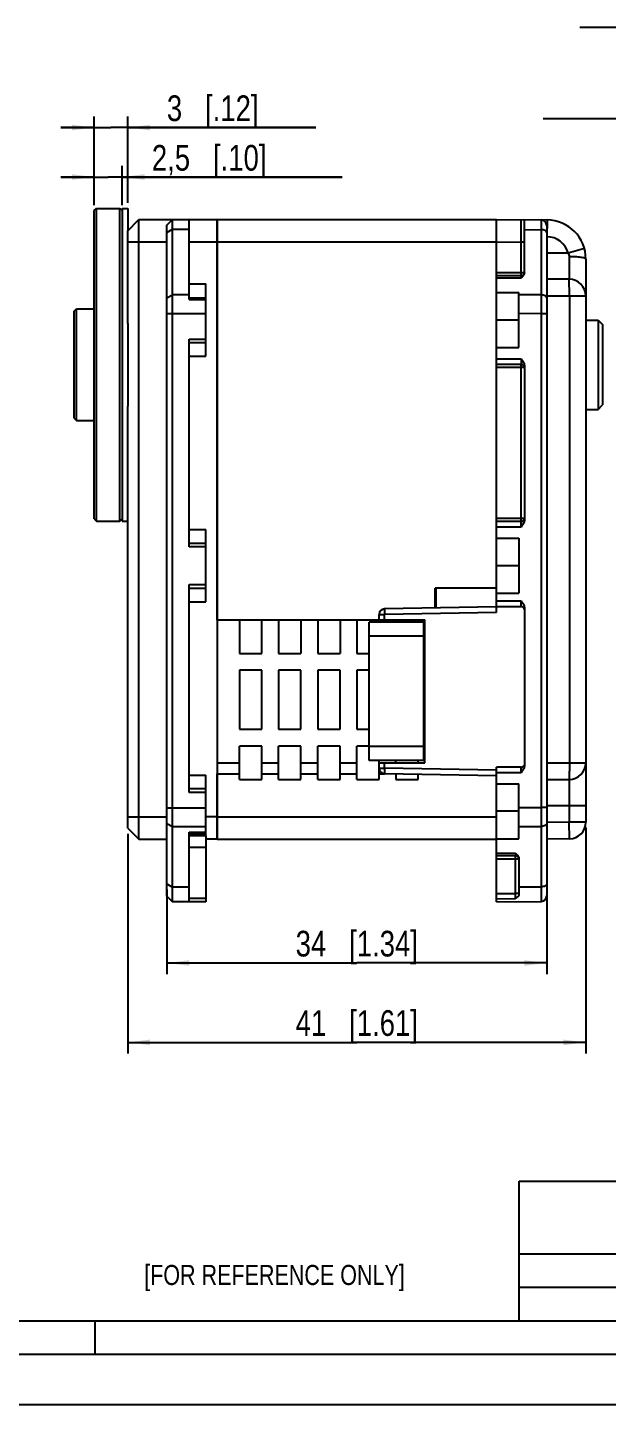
# Model space of a CAD drawing. Header units: millimetres. Extents: x 0 to 297, y 0 to 210.
# Drawn here: x 144.5 to 196.4, y 0 to 123.3 of the extents above; entities that cross this region are included whole.
import ezdxf

# ---------------------------------------------------------------- set-up
doc = ezdxf.new("R2010")
doc.units = ezdxf.units.MM
doc.header["$LTSCALE"] = 16.335
doc.layers.get('0').update_dxf_attribs({"linetype": 'CONTINUOUS'})
for name, color, linetype in [('02___PRT_ALL_AXES', 7, 'CONTINUOUS'), ('7_ALL_FEATURES', 7, 'CONTINUOUS'), ('9_ALL_COMPONENTS', 7, 'CONTINUOUS')]:
    doc.layers.add(name, color=color, linetype=linetype)
doc.styles.get("Standard").update_dxf_attribs({"font": 'txt', "width": 0.8})
doc.dimstyles.new('DIMSTYLE_1', dxfattribs={"dimtxt": 2.3, "dimasz": 2, "dimexe": 1, "dimexo": 0.5, "dimgap": 0.575, "dimtad": 1, "dimdec": 3, "dimdsep": 46, "dimtxsty": 'Standard', "dimblk": '_FILLED', "dimblk1": '_FILLED', "dimblk2": '_FILLED', "dimcen": 0.09, "dimadec": 0, "dimazin": 0, "dimtp": 0.001, "dimtm": 0.001, "dimtfac": 1, "dimtdec": 3, "dimtofl": 0, "dimtmove": 0, "dimatfit": 3, "dimldrblk": '_FILLED', "dimfxl": 0, "dimtolj": 1, "dimarcsym": 0})
doc.dimstyles.new('DIMSTYLE_2', dxfattribs={"dimtxt": 2.3, "dimasz": 2, "dimexe": 1, "dimexo": 0.5, "dimgap": 0.575, "dimtad": 1, "dimdsep": 46, "dimtxsty": 'Standard', "dimblk": '_FILLED', "dimblk1": '_FILLED', "dimblk2": '_FILLED', "dimcen": 0.09, "dimadec": 0, "dimazin": 0, "dimtp": 0.01, "dimtm": 0.01, "dimtfac": 1, "dimtofl": 0, "dimtmove": 0, "dimatfit": 3, "dimldrblk": '_FILLED', "dimfxl": 0, "dimtolj": 1, "dimarcsym": 0})
doc.dimstyles.get("Standard").update_dxf_attribs({"dimtxt": 2.3, "dimasz": 2, "dimexe": 1, "dimexo": 0.5, "dimtad": 1, "dimdsep": 46, "dimtxsty": 'Standard', "dimblk": '_FILLED', "dimblk1": '_FILLED', "dimblk2": '_FILLED', "dimcen": 0.09, "dimadec": 0, "dimazin": 0, "dimtol": 1, "dimtp": 0.005, "dimtm": 0.005, "dimtfac": 1, "dimtofl": 0, "dimtmove": 0, "dimatfit": 3, "dimldrblk": '_FILLED', "dimfxl": 0, "dimtolj": 1, "dimarcsym": 0})

# ---------------------------------------------------------------- blocks, each defined once
blk = doc.blocks.new('_FILLED')
at = {"color": 0, "linetype": 'ByBlock'}
blk.add_solid([(0, 0), (-1, 0.125), (-1, -0.125)], dxfattribs=at)
blk = doc.blocks.new('*D1')
at = {"color": 2, "linetype": 'Continuous'}
for p, q in [((150.46, 109.93), (147.46, 109.93)), ((147.46, 109.93), (151.71, 109.93)), ((150.46, 107.42), (150.46, 110.93)), ((172.64, 109.93), (151.71, 109.93)), ((152.96, 107.42), (152.96, 110.93)), ((152.96, 109.93), (172.64, 109.93))]:
    blk.add_line(p, q, dxfattribs=at)
at = {"color": 2, "linetype": 'Continuous', "xscale": 2, "yscale": 2, "zscale": 2}
blk.add_blockref('_FILLED', (150.46, 109.93), dxfattribs=at)
at = {"color": 2, "linetype": 'Continuous', "xscale": 2, "yscale": 2, "zscale": 2, "rotation": 180}
blk.add_blockref('_FILLED', (152.96, 109.93), dxfattribs=at)
at = {"color": 2, "linetype": 'Continuous', "insert": (155.62, 112.8), "char_height": 2.3, "width": 17.02, "attachment_point": 1, "line_spacing_factor": 0.9}
blk.add_mtext('2,5{\\Ftxt.shx;\\W1.000000;\\H2.300000; }[.10]', dxfattribs=at)
blk = doc.blocks.new('*D3')
at = {"color": 2, "linetype": 'Continuous'}
for p, q in [((150.46, 107.42), (150.46, 115.36)), ((153.46, 107.62), (153.46, 115.36)), ((150.46, 114.36), (147.46, 114.36)), ((147.46, 114.36), (151.96, 114.36)), ((170.3, 114.36), (151.96, 114.36)), ((153.46, 114.36), (170.3, 114.36))]:
    blk.add_line(p, q, dxfattribs=at)
at = {"color": 2, "linetype": 'Continuous', "xscale": 2, "yscale": 2, "zscale": 2}
blk.add_blockref('_FILLED', (150.46, 114.36), dxfattribs=at)
at = {"color": 2, "linetype": 'Continuous', "xscale": 2, "yscale": 2, "zscale": 2, "rotation": 180}
blk.add_blockref('_FILLED', (153.46, 114.36), dxfattribs=at)
at = {"color": 2, "linetype": 'Continuous', "insert": (156.96, 117.24), "char_height": 2.3, "width": 13.34, "attachment_point": 1, "line_spacing_factor": 0.9}
blk.add_mtext('3{\\Ftxt.shx;\\W1.000000;\\H2.300000; }[.12]', dxfattribs=at)
blk = doc.blocks.new('*D10')
at = {"color": 2, "linetype": 'Continuous'}
for p, q in [((156.96, 46.12), (156.96, 38.54)), ((190.96, 46.13), (190.96, 38.54)), ((156.96, 39.54), (173.96, 39.54)), ((190.96, 39.54), (173.96, 39.54))]:
    blk.add_line(p, q, dxfattribs=at)
at = {"color": 2, "linetype": 'Continuous', "xscale": 2, "yscale": 2, "zscale": 2, "rotation": 180}
blk.add_blockref('_FILLED', (156.96, 39.54), dxfattribs=at)
at = {"color": 2, "linetype": 'Continuous', "xscale": 2, "yscale": 2, "zscale": 2}
blk.add_blockref('_FILLED', (190.96, 39.54), dxfattribs=at)
at = {"color": 2, "linetype": 'Continuous', "insert": (173.96, 42.42), "char_height": 2.3, "width": 17.02, "attachment_point": 2, "line_spacing_factor": 0.9}
blk.add_mtext('34{\\Ftxt.shx;\\W1.000000;\\H2.300000; }[1.34]', dxfattribs=at)
blk = doc.blocks.new('*D11')
at = {"color": 2, "linetype": 'Continuous'}
for p, q in [((153.46, 51.12), (153.46, 31.43)), ((194.46, 51.66), (194.46, 31.43)), ((153.46, 32.43), (173.96, 32.43)), ((194.46, 32.43), (173.96, 32.43))]:
    blk.add_line(p, q, dxfattribs=at)
at = {"color": 2, "linetype": 'Continuous', "xscale": 2, "yscale": 2, "zscale": 2, "rotation": 180}
blk.add_blockref('_FILLED', (153.46, 32.43), dxfattribs=at)
at = {"color": 2, "linetype": 'Continuous', "xscale": 2, "yscale": 2, "zscale": 2}
blk.add_blockref('_FILLED', (194.46, 32.43), dxfattribs=at)
at = {"color": 2, "linetype": 'Continuous', "insert": (173.96, 35.31), "char_height": 2.3, "width": 17.02, "attachment_point": 2, "line_spacing_factor": 0.9}
blk.add_mtext('41{\\Ftxt.shx;\\W1.000000;\\H2.300000; }[1.61]', dxfattribs=at)
blk = doc.blocks.new('*T14')
at = {"color": 0, "linetype": 'ByBlock', "lineweight": -2}
for p, q in [((0, 12.5), (101.5, 12.5)), ((0, 0), (0, 12.5)), ((42, 0), (42, 12.5)), ((55, 0), (55, 12.5)), ((64.5, 0), (64.5, 12.5)), ((73.5, 0), (73.5, 12.5)), ((82.5, 0), (82.5, 12.5)), ((101.5, 0), (101.5, 12.5)), ((42, 8), (101.5, 8)), ((91.5, 0), (91.5, 8)), ((0, 6), (42, 6)), ((24, 0), (24, 6)), ((0, 3), (24, 3)), ((0, 0), (101.5, 0))]:
    blk.add_line(p, q, dxfattribs=at)
at = {"color": 7, "linetype": 'Continuous', "char_height": 1.8, "attachment_point": 5}
for s, insert, width in [('Material', (48.5, 10.25), 12.88), ('Scale', (59.75, 10.25), 9.38), ('Unit', (69, 10.25), 8.88), ('Sheet', (78, 10.25), 8.88)]:
    blk.add_mtext(s, dxfattribs=dict(at, insert=insert, width=width))
at = {"color": 0, "linetype": 'Continuous', "insert": (21, 9.25), "char_height": 1.8, "width": 41.88, "attachment_point": 5, "line_spacing_factor": 0.9}
blk.add_mtext('MX-64AT/AR', dxfattribs=at)
at = {"color": 7, "linetype": 'Continuous', "attachment_point": 5, "line_spacing_factor": 0.9}
for s, insert, char_height, width in [('1 of 3', (78, 4), 1.8, 8.88), ('A4', (87, 4), 4, 8.88), ('10/05/2016', (33, 3), 1.8, 17.88), ('Nonescale', (59.75, 4), 1.2, 9.38), ('mm', (69, 4), 1.8, 8.88)]:
    blk.add_mtext(s, dxfattribs=dict(at, insert=insert, char_height=char_height, width=width))

msp = doc.modelspace()

# ---------------------------------------------------------------- linework, layer by layer
at = {"color": 7, "linetype": 'Continuous'}
for p, q in [((180.0616, 70.071), (175.0616, 70.071)), ((175.0616, 57.671), (175.0616, 70.071)), ((179.9616, 57.671), (179.9616, 70.071)), ((180.0616, 69.371), (179.9616, 69.371)), ((179.9616, 68.821), (175.0616, 68.821)), ((180.0616, 68.121), (179.9616, 68.121)), ((180.0616, 59.621), (179.9616, 59.621)), ((179.9616, 58.921), (175.0616, 58.921)), ((180.0616, 58.371), (179.9616, 58.371)), ((180.0616, 57.671), (175.0616, 57.671)), ((150.5, 7.5), (150.5, 4.5)), ((8, 4.5), (293, 4.5)), ((0, 0), (297, 0))]:
    msp.add_line(p, q, dxfattribs=at)
at = {"color": 1, "linetype": 'Continuous'}
msp.add_line((16, 7.5), (290, 7.5), dxfattribs=at)
at = {"layer": '02___PRT_ALL_AXES', "color": 7, "linetype": 'Continuous'}
for p, q in [((150.6616, 107.121), (152.7616, 107.121)), ((152.9616, 107.121), (152.9616, 79.121)), ((152.9616, 107.121), (153.4616, 107.121)), ((153.4616, 107.121), (153.4616, 105.121)), ((148.8616, 98.121), (150.4616, 98.121)), ((153.4616, 96.8232), (153.4616, 89.4187)), ((148.8616, 88.121), (150.4616, 88.121)), ((150.6616, 79.121), (152.7616, 79.121)), ((152.9616, 79.121), (153.4616, 79.121))]:
    msp.add_line(p, q, dxfattribs=at)
at = {"layer": '7_ALL_FEATURES', "color": 7, "linetype": 'Continuous'}
for p, q in [((150.4616, 106.921), (150.6616, 107.121)), ((150.4616, 79.321), (150.4616, 106.921)), ((150.6616, 79.121), (150.6616, 107.121)), ((152.7616, 79.121), (152.7616, 107.121)), ((152.7616, 107.121), (152.9616, 106.921)), ((153.4616, 105.121), (154.4616, 106.121)), ((154.4616, 50.621), (154.4616, 106.121)), ((154.4616, 106.121), (161.4616, 106.121)), ((156.9616, 105.621), (157.4616, 106.121)), ((157.4616, 45.021), (157.4616, 106.121)), ((158.9616, 98.9458), (158.9616, 106.121)), ((161.4616, 106.121), (161.4616, 50.621)), ((153.4616, 96.8232), (153.4616, 105.121)), ((156.9616, 45.521), (156.9616, 105.621)), ((160.4616, 93.871), (160.4616, 100.371)), ((158.9616, 99.121), (160.4616, 99.121)), ((148.6616, 97.921), (148.8616, 98.121)), ((148.6616, 88.321), (148.6616, 97.921)), ((148.8616, 88.121), (148.8616, 98.121)), ((158.9616, 76.821), (158.9616, 95.421)), ((158.9616, 95.121), (160.4616, 95.121)), ((153.4616, 51.621), (153.4616, 89.4187)), ((148.6616, 88.321), (148.8616, 88.121)), ((150.4616, 79.321), (150.6616, 79.121)), ((152.7616, 79.121), (152.9616, 79.321)), ((160.4616, 71.871), (160.4616, 78.371)), ((160.4616, 77.121), (158.9616, 77.121)), ((158.9616, 54.821), (158.9616, 73.421)), ((158.9616, 73.121), (160.4616, 73.121)), ((160.4616, 50.9543), (160.4616, 56.371)), ((160.4616, 55.121), (158.9616, 55.121)), ((153.4616, 51.621), (154.4616, 50.621)), ((154.4616, 50.621), (156.9616, 50.621)), ((158.9616, 45.021), (158.9616, 51.2523)), ((158.9616, 51.121), (160.4616, 51.121)), ((160.4616, 50.9357), (160.4616, 45.021)), ((161.4616, 50.621), (160.4616, 50.621)), ((156.9616, 45.521), (157.4616, 45.021)), ((160.4616, 45.021), (157.4616, 45.021))]:
    msp.add_line(p, q, dxfattribs=at)
at = {"layer": '7_ALL_FEATURES', "color": 9, "linetype": 'Continuous'}
for p, q in [((156.9616, 104.9644), (157.4616, 105.2456)), ((157.4616, 105.2456), (158.9616, 105.2456)), ((153.4616, 104.121), (156.9616, 104.121)), ((158.9616, 104.121), (161.4616, 104.121)), ((158.9616, 100.371), (160.4616, 100.371)), ((156.9616, 99.1034), (157.4616, 99.3845)), ((158.9616, 99.3845), (157.4616, 99.3845)), ((158.9616, 98.9458), (160.4616, 98.9458)), ((156.9616, 97.6976), (160.4616, 97.6976)), ((158.9616, 95.421), (160.4616, 95.421)), ((158.9616, 93.871), (160.4616, 93.871)), ((158.9616, 78.371), (160.4616, 78.371)), ((160.4616, 76.821), (158.9616, 76.821)), ((158.9616, 73.421), (160.4616, 73.421)), ((158.9616, 71.871), (160.4616, 71.871)), ((158.9616, 56.371), (160.4616, 56.371)), ((160.4616, 54.821), (158.9616, 54.821)), ((156.9616, 53.4443), (160.4616, 53.4443)), ((153.4616, 52.621), (156.9616, 52.621)), ((156.9616, 52.0386), (157.4616, 51.7574)), ((161.4616, 52.621), (160.4616, 52.621)), ((157.4616, 51.7574), (160.4616, 51.7574)), ((158.9616, 51.2523), (160.4616, 51.2523)), ((158.9616, 50.9543), (160.4616, 50.9543)), ((160.4616, 50.9357), (158.9616, 50.9357)), ((160.4616, 49.8824), (158.9616, 49.8824)), ((156.9616, 46.6152), (157.4616, 46.334)), ((158.9616, 46.334), (157.4616, 46.334)), ((160.4616, 45.321), (158.9616, 45.321))]:
    msp.add_line(p, q, dxfattribs=at)
at = {"layer": '9_ALL_COMPONENTS', "color": 7, "linetype": 'Continuous'}
for p, q in [((161.4616, 70.271), (161.4616, 106.121)), ((161.4616, 106.121), (186.4616, 106.121)), ((186.4616, 70.9274), (186.4616, 106.121)), ((186.4616, 106.121), (190.9922, 106.0814)), ((188.9616, 101.3788), (188.9616, 106.0992)), ((190.9616, 105.586), (190.9616, 45.5559)), ((194.4616, 102.5816), (194.4616, 52.1561)), ((188.6616, 101.081), (186.4616, 101.081)), ((192.9616, 100.771), (190.9616, 100.771)), ((186.4616, 99.581), (188.4616, 99.581)), ((188.4616, 94.661), (188.4616, 99.581)), ((188.4616, 97.121), (186.4616, 97.121)), ((194.4616, 97.121), (195.5616, 97.121)), ((195.5616, 97.121), (195.5616, 89.121)), ((195.5616, 97.121), (195.9616, 96.721)), ((195.9616, 96.721), (195.9616, 89.521)), ((186.4616, 94.661), (188.4616, 94.661)), ((186.4616, 93.161), (188.6616, 93.161)), ((188.9616, 93.0344), (188.9616, 79.2076)), ((194.4616, 89.121), (195.5616, 89.121)), ((195.5616, 89.121), (195.9616, 89.521)), ((188.6616, 79.081), (186.4616, 79.081)), ((186.4616, 77.581), (188.4616, 77.581)), ((188.4616, 77.581), (188.4616, 72.661)), ((188.4616, 75.121), (186.4616, 75.121)), ((186.4616, 73.121), (180.9616, 73.121)), ((180.9616, 71.3313), (180.9616, 73.121)), ((181.0616, 71.3331), (181.0616, 73.121)), ((186.4616, 72.661), (188.4616, 72.661)), ((175.9616, 70.071), (175.9616, 70.7527)), ((186.4616, 71.4273), (176.4529, 71.2526)), ((186.4616, 71.471), (188.6616, 71.471)), ((188.9616, 71.3444), (188.9616, 57.2076)), ((161.4616, 70.271), (180.0616, 70.271)), ((163.4616, 70.271), (163.4616, 67.271)), ((165.4616, 67.271), (165.4616, 70.271)), ((166.9616, 70.271), (166.9616, 67.271)), ((168.9616, 70.271), (168.9616, 67.271)), ((170.4616, 70.271), (170.4616, 67.271)), ((172.4616, 70.271), (172.4616, 67.271)), ((173.9616, 70.271), (173.9616, 67.271)), ((177.4616, 70.271), (177.4616, 70.071)), ((179.4616, 70.071), (179.4616, 70.271)), ((180.0616, 57.471), (180.0616, 70.271)), ((163.4616, 67.271), (165.4616, 67.271)), ((166.9616, 67.271), (168.9616, 67.271)), ((170.4616, 67.271), (172.4616, 67.271)), ((173.9616, 67.271), (175.0616, 67.271)), ((165.4616, 65.771), (163.4616, 65.771)), ((163.4616, 65.771), (163.4616, 60.471)), ((165.4616, 60.471), (165.4616, 65.771)), ((168.9616, 65.771), (166.9616, 65.771)), ((166.9616, 65.771), (166.9616, 60.471)), ((168.9616, 60.471), (168.9616, 65.771)), ((172.4616, 65.771), (170.4616, 65.771)), ((170.4616, 65.771), (170.4616, 60.471)), ((172.4616, 60.471), (172.4616, 65.771)), ((175.0616, 65.771), (173.9616, 65.771)), ((173.9616, 65.771), (173.9616, 60.471)), ((163.4616, 60.471), (165.4616, 60.471)), ((166.9616, 60.471), (168.9616, 60.471)), ((170.4616, 60.471), (172.4616, 60.471)), ((173.9616, 60.471), (175.0616, 60.471)), ((165.4616, 58.971), (163.4616, 58.971)), ((163.4616, 55.971), (163.4616, 58.971)), ((165.4616, 55.971), (165.4616, 58.971)), ((168.9616, 58.971), (166.9616, 58.971)), ((166.9616, 55.971), (166.9616, 58.971)), ((168.9616, 55.971), (168.9616, 58.971)), ((172.4616, 58.971), (170.4616, 58.971)), ((170.4616, 55.971), (170.4616, 58.971)), ((172.4616, 55.971), (172.4616, 58.971)), ((175.0616, 58.971), (173.9616, 58.971)), ((173.9616, 55.971), (173.9616, 58.971)), ((161.4616, 57.471), (163.4616, 57.471)), ((165.4616, 57.471), (166.9616, 57.471)), ((168.9616, 57.471), (170.4616, 57.471)), ((172.4616, 57.471), (173.9616, 57.471)), ((175.9616, 55.971), (175.9616, 57.671)), ((175.9616, 57.471), (180.0616, 57.471)), ((177.4616, 57.471), (177.4616, 57.671)), ((179.4616, 57.471), (179.4616, 57.671)), ((188.6616, 57.081), (186.4616, 57.081)), ((186.4616, 45.0214), (186.4616, 57.081)), ((161.4616, 56.471), (163.4616, 56.471)), ((161.4616, 50.621), (161.4616, 56.471)), ((163.4616, 55.971), (165.4616, 55.971)), ((165.4616, 56.471), (166.9616, 56.471)), ((166.9616, 55.971), (168.9616, 55.971)), ((168.9616, 56.471), (170.4616, 56.471)), ((170.4616, 55.971), (172.4616, 55.971)), ((172.4616, 56.471), (173.9616, 56.471)), ((173.9616, 55.971), (175.9616, 55.971)), ((175.9616, 56.471), (176.4529, 56.471)), ((186.4616, 56.3146), (176.4529, 56.4893)), ((177.4616, 56.471), (177.4616, 55.971)), ((177.4616, 55.971), (179.4616, 55.971)), ((179.4616, 55.971), (179.4616, 56.4368)), ((186.4616, 55.581), (188.4616, 55.581)), ((188.4616, 50.661), (188.4616, 55.581)), ((190.9616, 55.971), (192.9616, 55.971)), ((188.4616, 53.121), (186.4616, 53.121)), ((161.4616, 50.621), (186.4616, 50.621)), ((186.4616, 50.661), (188.4616, 50.661)), ((192.9878, 50.6563), (190.9616, 50.621)), ((186.4616, 49.161), (188.1616, 49.161)), ((188.4616, 48.8632), (188.4616, 45.6757)), ((186.4616, 45.021), (190.466, 45.0559)), ((186.4616, 45.0214), (188.4616, 45.0388)), ((188.4616, 45.0388), (188.4616, 45.0384))]:
    msp.add_line(p, q, dxfattribs=at)
at = {"layer": '9_ALL_COMPONENTS', "color": 9, "linetype": 'Continuous'}
for p, q in [((188.6616, 104.1016), (188.659, 106.1018)), ((190.466, 106.086), (190.466, 105.2107)), ((190.9922, 106.0814), (190.9791, 104.5815)), ((188.9616, 105.2238), (190.466, 105.2107)), ((190.466, 105.2107), (190.466, 99.3737)), ((161.4616, 104.121), (186.4616, 104.121)), ((186.4616, 104.1209), (188.6616, 104.1016)), ((188.9616, 104.1017), (188.6616, 104.1017)), ((188.6616, 101.081), (188.6616, 104.1016)), ((190.9616, 104.5816), (190.9791, 104.5815)), ((192.8875, 103.121), (190.9616, 103.121)), ((194.3319, 103.5255), (192.8875, 103.121)), ((192.9616, 102.7917), (192.9616, 100.771)), ((186.4616, 101.381), (188.9616, 101.381)), ((188.6592, 100.8623), (186.4616, 100.8621)), ((190.466, 99.3737), (188.4616, 99.3791)), ((194.4616, 99.271), (190.9616, 99.271)), ((192.9878, 99.271), (192.9878, 57.471)), ((190.466, 97.6869), (188.4616, 97.6923)), ((190.466, 97.6869), (190.466, 53.4551)), ((190.9616, 97.6869), (190.466, 97.6869)), ((186.4616, 93.661), (188.6592, 93.6608)), ((188.9616, 92.861), (186.4616, 92.861)), ((188.6616, 79.081), (188.6616, 93.161)), ((186.4616, 79.381), (188.9616, 79.381)), ((188.6592, 78.5812), (186.4616, 78.581)), ((186.4616, 71.971), (188.6592, 71.9707)), ((175.9616, 70.7527), (176.4529, 70.7527)), ((186.4616, 70.9274), (176.4529, 70.7527)), ((176.4529, 70.271), (176.4529, 70.7527)), ((175.9616, 56.9892), (176.4529, 56.9892)), ((176.4529, 56.9892), (176.4529, 57.471)), ((186.4616, 56.8145), (176.4529, 56.9892)), ((190.9616, 57.471), (194.4616, 57.471)), ((188.6592, 56.5812), (186.4616, 56.581)), ((192.9616, 55.971), (192.9616, 52.1561)), ((188.4616, 53.4497), (190.466, 53.4551)), ((190.9616, 53.4551), (190.466, 53.4551)), ((194.4616, 53.621), (190.9616, 53.621)), ((161.4616, 52.621), (186.4616, 52.621)), ((192.9616, 52.1561), (190.9616, 52.1212)), ((194.4616, 52.1561), (192.9616, 52.1561)), ((192.9878, 50.6563), (192.9616, 52.1561)), ((188.4616, 51.7628), (190.466, 51.7682)), ((190.466, 51.7682), (190.466, 45.0559)), ((186.4616, 49.3798), (188.1592, 49.3797)), ((186.4616, 48.861), (188.4616, 48.861)), ((188.1616, 45.7675), (188.1616, 49.161)), ((186.4616, 45.7512), (188.1616, 45.7675)), ((188.159, 45.3143), (188.1616, 45.7675)), ((188.4616, 45.7676), (188.1616, 45.7676)), ((188.4616, 46.3439), (190.466, 46.3537)), ((186.4616, 45.2972), (188.1593, 45.3143))]:
    msp.add_line(p, q, dxfattribs=at)
at = {"layer": '9_ALL_COMPONENTS', "color": 7, "linetype": 'Continuous'}
for centre, radius, start, end in [((190.4616, 105.586), 0.5, 0.000624, 89.500005), ((190.9616, 102.5816), 3.5, 0, 89.5), ((188.6616, 101.381), 0.3, 270, 360), ((192.9616, 99.271), 1.5, 0, 90), ((188.6616, 92.861), 0.3, 11.25, 90), ((188.6616, 79.381), 0.3, 270, 360), ((176.4616, 70.7527), 0.5, 91, 180), ((188.6616, 71.171), 0.3, 0.000683, 90), ((176.4616, 56.9892), 0.5, 180, 269), ((188.6616, 57.381), 0.3, 270, 326.25), ((192.9616, 57.471), 1.5, 270, 360), ((192.9616, 52.1561), 1.5, 271, 360), ((188.1616, 48.861), 0.3, 0, 90), ((190.4616, 45.5559), 0.5, 270.5, 360)]:
    msp.add_arc(centre, radius, start, end, dxfattribs=at)
at = {"layer": '9_ALL_COMPONENTS', "color": 9, "linetype": 'Continuous'}
msp.add_arc((190.9616, 102.5816), 2, 15.64654, 89.5, dxfattribs=at)
for points, knots in [([(190.9616, 104.9295), (190.9616, 104.948), (190.9545, 104.9865), (190.9248, 105.0402), (190.8777, 105.0886), (190.7907, 105.1474), (190.6511, 105.197), (190.5298, 105.2104), (190.466, 105.2107)], [0, 0, 0, 0, 0.08920931, 0.18546555, 0.29300854, 0.41367479, 0.6912417, 1, 1, 1, 1]), ([(192.8875, 103.121), (192.9112, 103.0694), (192.9486, 102.9617), (192.9616, 102.8482), (192.9616, 102.7917)], [0, 0, 0, 0, 0.50133842, 1, 1, 1, 1]), ([(194.4616, 102.5816), (194.4616, 102.5983), (194.4353, 102.6236), (194.394, 102.6448), (194.3436, 102.6642), (194.2808, 102.6823), (194.1726, 102.7072), (193.9239, 102.7475), (193.5074, 102.7824), (193.1531, 102.7917), (192.9616, 102.7917)], [0, 0, 0, 0, 0.03253936, 0.05914319, 0.09373827, 0.13637097, 0.18682279, 0.30974016, 0.62705526, 1, 1, 1, 1]), ([(188.659, 100.8623), (188.6591, 100.8784), (188.6592, 100.9088), (188.6595, 100.9518), (188.6598, 100.9893), (188.6601, 101.0208), (188.6604, 101.043), (188.6607, 101.0574), (188.6608, 101.0657), (188.6611, 101.0719), (188.661, 101.0769), (188.6616, 101.079), (188.6613, 101.081), (188.6616, 101.081)], [0, 0, 0, 0, 0.21968347, 0.41742691, 0.58984389, 0.73448561, 0.84925473, 0.89492127, 0.93252421, 0.96189767, 0.98296331, 0.99566825, 1, 1, 1, 1]), ([(192.9878, 99.271), (192.9878, 99.3685), (192.9875, 99.5598), (192.986, 99.8376), (192.984, 100.0573), (192.982, 100.2195), (192.9803, 100.3282), (192.9784, 100.4268), (192.9763, 100.5142), (192.9742, 100.5896), (192.9719, 100.6523), (192.9699, 100.6964), (192.9681, 100.7248), (192.9669, 100.741), (192.9657, 100.7534), (192.9644, 100.7629), (192.9634, 100.7676), (192.9624, 100.771), (192.9616, 100.771)], [0, 0, 0, 0, 0.19489598, 0.38245463, 0.55519272, 0.63396886, 0.7066555, 0.77252043, 0.83095871, 0.88139888, 0.92334809, 0.95643573, 0.96954532, 0.98031838, 0.98874143, 0.99480655, 0.99852037, 1, 1, 1, 1]), ([(190.466, 99.3737), (190.4661, 99.2445), (190.4663, 98.6822), (190.4662, 98.1199), (190.466, 97.6869)], [0, 0, 0, 0, 0.22982852, 1, 1, 1, 1]), ([(190.9616, 99.0926), (190.9616, 99.111), (190.9545, 99.1496), (190.9248, 99.2032), (190.8777, 99.2517), (190.7907, 99.3104), (190.6511, 99.3601), (190.5298, 99.3734), (190.466, 99.3737)], [0, 0, 0, 0, 0.08920927, 0.18546546, 0.29300842, 0.41367466, 0.69124162, 1, 1, 1, 1]), ([(188.659, 93.6608), (188.659, 93.6283), (188.659, 93.5645), (188.6592, 93.472), (188.6594, 93.3867), (188.6597, 93.3216), (188.66, 93.2757), (188.6602, 93.2466), (188.6604, 93.2214), (188.6606, 93.2005), (188.6609, 93.1841), (188.661, 93.1731), (188.6613, 93.1669), (188.6612, 93.1636), (188.6616, 93.1623), (188.6614, 93.161), (188.6616, 93.161)], [0, 0, 0, 0, 0.19501796, 0.38268051, 0.55550255, 0.70702664, 0.77291437, 0.83136879, 0.8818163, 0.92376395, 0.95684325, 0.9807073, 0.9891091, 0.99513375, 0.99876531, 1, 1, 1, 1]), ([(188.659, 78.5812), (188.659, 78.6137), (188.659, 78.6775), (188.6592, 78.7701), (188.6594, 78.8554), (188.6597, 78.9204), (188.66, 78.9663), (188.6602, 78.9954), (188.6604, 79.0206), (188.6606, 79.0415), (188.6609, 79.0579), (188.661, 79.0689), (188.6613, 79.0751), (188.6612, 79.0783), (188.6616, 79.0797), (188.6614, 79.081), (188.6616, 79.081)], [0, 0, 0, 0, 0.1950587, 0.38275342, 0.55559751, 0.70713111, 0.77301748, 0.83146774, 0.88190971, 0.92384933, 0.95691166, 0.98074477, 0.98912965, 0.99514041, 0.99876414, 1, 1, 1, 1]), ([(188.6616, 71.471), (188.6614, 71.471), (188.6616, 71.4722), (188.6612, 71.4736), (188.6613, 71.4769), (188.661, 71.4831), (188.6609, 71.4941), (188.6606, 71.5105), (188.6604, 71.5314), (188.6602, 71.5565), (188.66, 71.5856), (188.6597, 71.6316), (188.6594, 71.6966), (188.6592, 71.7819), (188.659, 71.8745), (188.659, 71.9382), (188.659, 71.9707)], [0, 0, 0, 0, 0.00123573, 0.00485968, 0.01087093, 0.01925649, 0.04309116, 0.07615442, 0.11809463, 0.16853732, 0.22698819, 0.29287485, 0.44440772, 0.6172506, 0.80494393, 1, 1, 1, 1]), ([(176.4529, 71.2526), (176.452, 71.2526), (176.4522, 71.2477), (176.4509, 71.242), (176.4508, 71.2292), (176.4501, 71.2132), (176.4498, 71.1921), (176.4495, 71.167), (176.4493, 71.1378), (176.4492, 71.0919), (176.4495, 71.0269), (176.4502, 70.9415), (176.4513, 70.8489), (176.4523, 70.7851), (176.4529, 70.7527)], [0, 0, 0, 0, 0.00513558, 0.0196489, 0.04350893, 0.07655664, 0.11855828, 0.1690366, 0.22745272, 0.29326697, 0.44465623, 0.61751697, 0.80541152, 1, 1, 1, 1]), ([(176.4529, 56.9892), (176.4523, 56.9568), (176.4513, 56.893), (176.4502, 56.8005), (176.4495, 56.7151), (176.4492, 56.6501), (176.4493, 56.6041), (176.4495, 56.575), (176.4498, 56.5499), (176.4501, 56.5288), (176.4508, 56.5127), (176.4509, 56.4999), (176.4522, 56.4943), (176.452, 56.4893), (176.4529, 56.4893)], [0, 0, 0, 0, 0.19458848, 0.38248303, 0.55534377, 0.70673303, 0.77254728, 0.8309634, 0.88144172, 0.92344336, 0.95649107, 0.9803511, 0.99486442, 1, 1, 1, 1]), ([(188.659, 56.5812), (188.659, 56.6137), (188.659, 56.6775), (188.6592, 56.7701), (188.6594, 56.8554), (188.6597, 56.9204), (188.66, 56.9663), (188.6602, 56.9954), (188.6604, 57.0206), (188.6606, 57.0415), (188.6609, 57.0579), (188.661, 57.0689), (188.6613, 57.0751), (188.6612, 57.0783), (188.6616, 57.0797), (188.6614, 57.081), (188.6616, 57.081)], [0, 0, 0, 0, 0.1950587, 0.38275342, 0.55559751, 0.70713111, 0.77301748, 0.83146774, 0.88190971, 0.92384933, 0.95691166, 0.98074477, 0.98912965, 0.99514041, 0.99876414, 1, 1, 1, 1]), ([(192.9878, 57.471), (192.9878, 57.3735), (192.9875, 57.1821), (192.986, 56.9043), (192.984, 56.6847), (192.982, 56.5225), (192.9803, 56.4137), (192.9784, 56.3152), (192.9763, 56.2278), (192.9742, 56.1523), (192.9719, 56.0896), (192.9699, 56.0455), (192.9681, 56.0171), (192.9669, 56.0009), (192.9657, 55.9885), (192.9644, 55.9791), (192.9634, 55.9743), (192.9624, 55.971), (192.9616, 55.971)], [0, 0, 0, 0, 0.19488984, 0.38244353, 0.55518536, 0.6339628, 0.70665003, 0.77251579, 0.83095544, 0.88139649, 0.92334658, 0.95643495, 0.9695447, 0.9803179, 0.98874112, 0.9948064, 0.99852034, 1, 1, 1, 1]), ([(190.466, 53.4551), (190.4661, 53.3064), (190.4662, 52.7441), (190.4662, 52.1818), (190.466, 51.7682)], [0, 0, 0, 0, 0.26447141, 1, 1, 1, 1]), ([(190.9616, 52.0493), (190.9616, 52.0309), (190.9545, 51.9924), (190.9248, 51.9387), (190.8777, 51.8902), (190.7907, 51.8315), (190.6511, 51.7819), (190.5298, 51.7685), (190.466, 51.7682)], [0, 0, 0, 0, 0.08920931, 0.18546555, 0.29300854, 0.41367479, 0.6912417, 1, 1, 1, 1]), ([(188.159, 49.3797), (188.1591, 49.3636), (188.1592, 49.3332), (188.1595, 49.2902), (188.1598, 49.2527), (188.1601, 49.2212), (188.1604, 49.199), (188.1607, 49.1846), (188.1608, 49.1763), (188.1611, 49.17), (188.161, 49.165), (188.1616, 49.1629), (188.1613, 49.161), (188.1616, 49.161)], [0, 0, 0, 0, 0.21962381, 0.41733604, 0.58973297, 0.73436132, 0.84912797, 0.89480472, 0.93243059, 0.96183987, 0.98294241, 0.99567123, 1, 1, 1, 1]), ([(190.9616, 46.6348), (190.9616, 46.6164), (190.9545, 46.5779), (190.9248, 46.5242), (190.8777, 46.4757), (190.7907, 46.417), (190.6511, 46.3674), (190.5298, 46.354), (190.466, 46.3537)], [0, 0, 0, 0, 0.08920931, 0.18546554, 0.29300854, 0.41367479, 0.6912417, 1, 1, 1, 1])]:
    msp.add_open_spline(points, degree=3, knots=knots, dxfattribs=at)
at = {"layer": '9_ALL_COMPONENTS', "color": 7, "linetype": 'Continuous'}
for points, knots in [([(188.9616, 101.3788), (188.9616, 101.3214), (188.9308, 101.2045), (188.867, 101.1057), (188.8312, 101.0582)], [0, 0, 0, 0, 0.49088827, 1, 1, 1, 1]), ([(188.8312, 101.0582), (188.8182, 101.041), (188.7638, 100.9732), (188.704, 100.91), (188.6592, 100.8623)], [0, 0, 0, 0, 0.24803413, 1, 1, 1, 1]), ([(188.6592, 93.6608), (188.6953, 93.6142), (188.7677, 93.5209), (188.8658, 93.3732), (188.9401, 93.2116), (188.9616, 93.0933), (188.9616, 93.0344)], [0, 0, 0, 0, 0.25004581, 0.50012541, 0.75010475, 1, 1, 1, 1]), ([(188.9616, 79.2076), (188.9616, 79.1486), (188.9401, 79.0304), (188.841, 78.815), (188.7314, 78.6745), (188.6592, 78.5812)], [0, 0, 0, 0, 0.24994274, 0.50003644, 1, 1, 1, 1]), ([(188.6592, 71.9707), (188.7314, 71.8775), (188.841, 71.7369), (188.9401, 71.5215), (188.9616, 71.4033), (188.9616, 71.3444)], [0, 0, 0, 0, 0.50016343, 0.75021633, 1, 1, 1, 1]), ([(188.9616, 57.2076), (188.9616, 57.1486), (188.9401, 57.0304), (188.841, 56.815), (188.7314, 56.6745), (188.6592, 56.5812)], [0, 0, 0, 0, 0.24993641, 0.50003046, 1, 1, 1, 1]), ([(188.1592, 49.3797), (188.1741, 49.3638), (188.2336, 49.3007), (188.2916, 49.236), (188.3307, 49.1843)], [0, 0, 0, 0, 0.25152101, 1, 1, 1, 1]), ([(188.3307, 49.1843), (188.3667, 49.1367), (188.4307, 49.0378), (188.4616, 48.9206), (188.4616, 48.8632)], [0, 0, 0, 0, 0.50911869, 1, 1, 1, 1]), ([(188.4616, 45.6757), (188.4616, 45.6372), (188.4403, 45.5584), (188.3654, 45.462), (188.2683, 45.3824), (188.1962, 45.3366), (188.1593, 45.3143)], [0, 0, 0, 0, 0.23504576, 0.47854971, 0.7362566, 1, 1, 1, 1])]:
    msp.add_open_spline(points, degree=3, knots=knots, dxfattribs=at)

# ---------------------------------------------------------------- block references
msp.add_blockref('*T14', (188.5, 7.5))

# ---------------------------------------------------------------- texts
at = {"color": 7, "linetype": 'Continuous', "insert": (154.9321, 12.4995), "char_height": 1.8, "width": 28.8, "attachment_point": 1, "line_spacing_factor": 0.9}
msp.add_mtext('[FOR REFERENCE ONLY]', dxfattribs=at)

# ---------------------------------------------------------------- dimensions: what is measured, and where the dimension line sits
at = {"color": 2, "linetype": 'Continuous'}
for base, p1, p2, dimstyle, picture, middle in [((150.4616, 114.362), (153.4616, 107.121), (150.4616, 106.921), 'DIMSTYLE_1', '*D3', (163.6317, 114.362)), ((153.4616, 32.4332), (194.4616, 52.1561), (153.4616, 51.621), 'DIMSTYLE_2', '*D11', (173.9616, 32.4332)), ((156.9616, 39.5413), (190.9616, 46.6348), (156.9616, 46.6152), 'DIMSTYLE_2', '*D10', (173.9616, 39.5413))]:
    dim = msp.add_linear_dim(base=base, p1=p1, p2=p2, angle=180, dimstyle=dimstyle, dxfattribs=at)
    dim.commit()
    dim.dimension.update_dxf_attribs({"geometry": picture, "text_midpoint": middle, "dimtype": 160})
dim = msp.add_linear_dim(base=(152.9616, 109.9289), p1=(150.4616, 106.921), p2=(152.9616, 106.921), dimstyle='DIMSTYLE_1', dxfattribs=at)
dim.commit()
dim.dimension.update_dxf_attribs({"geometry": '*D1', "text_midpoint": (164.1275, 109.9289), "dimtype": 160})

# ---------------------------------------------------------------- leaders
at = {"color": 2, "linetype": 'Continuous', "annotation_type": 0, "has_hookline": 1, "hookline_direction": 1}
for points, text_width in [([(245.9099, 93.9245), (233.9483, 123.3172), (231.9483, 123.3172)], 37.4133), ([(227.1871, 98.034), (221.1208, 115.1388), (219.1208, 115.1388)], 27.8629)]:
    msp.add_leader(points, dimstyle='Standard', override={"dimtad": 1}, dxfattribs=dict(at, text_width=text_width))

doc.saveas('drawing.dxf')
